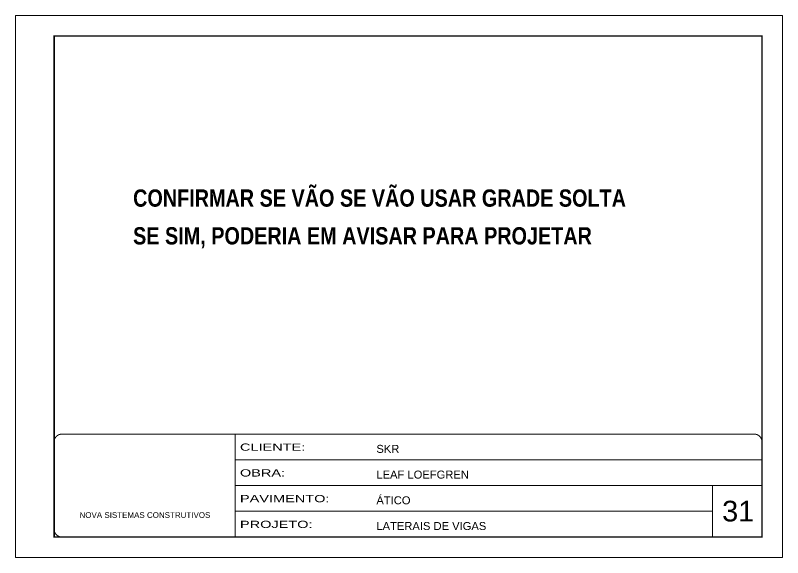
# Model space of a CAD drawing. Extents: x 3309 to 10008, y -2522 to 14608.
# Drawn here: x 6493 to 7978, y 5518 to 6568 of the extents above; entities that cross this region are included whole.
import ezdxf

# ---------------------------------------------------------------- set-up
doc = ezdxf.new("R2010")
doc.units = 0
doc.linetypes.add('CONTINUO', pattern=[0])
doc.linetypes.add('DASHED', pattern=[0.75, 0.5, -0.25])
for name, color, linetype, lineweight in [('CARIMBO', 255, 'Continuous', 9), ('Folhas', 255, 'Continuous', 9), ('SARRAFO DE PRESSAO', 251, 'DASHED', 9)]:
    doc.layers.add(name, color=color, linetype=linetype, lineweight=lineweight)
doc.layers.add('NOMENCLATURA', color=7, linetype='Continuous')
doc.styles.add('ARIAL', font='arial.ttf')
doc.styles.add('TECNICA', font='techb___.ttf', dxfattribs={"height": 10})
doc.styles.add('Tecnologia', font='')
doc.styles.get('Tecnologia').set_extended_font_data('Forgotten Futurist')

# ---------------------------------------------------------------- blocks, each defined once
blk = doc.blocks.new('9999999999')
at = {"color": 30, "linetype": 'CONTINUO'}
for p, q in [((98564.6, 34230.2), (98564.6, 34429.4)), ((98564.6, 34379.6), (99584, 34379.6)), ((98564.6, 34329.8), (99488, 34329.8)), ((99584, 34329.8), (99488, 34329.8)), ((99488, 34329.8), (99488, 34230.2)), ((98564.6, 34280), (99488, 34280))]:
    blk.add_line(p, q, dxfattribs=at)
at = {"color": 30, "linetype": 'CONTINUO', "const_width": 2}
blk.add_lwpolyline([(99584, 34230.2), (99584, 34414.4, 0.414214), (99569, 34429.4), (98229, 34429.4, 0.414214), (98214, 34414.4), (98214, 34245.2, 0.414214), (98229, 34230.2), (99584, 34230.2)], format="xyb", dxfattribs=at)
at = {"layer": 'Folhas'}
blk.add_lwpolyline([(98139, 34190.2), (99624, 34190.2), (99624, 35240.2), (98139, 35240.2)], close=True, dxfattribs=at)
at = {"layer": 'Folhas', "color": 30, "const_width": 3}
blk.add_lwpolyline([(98214, 34230.2), (99584, 34230.2), (99584, 35200.2), (98214, 35200.2)], close=True, dxfattribs=at)
at = {"color": 7, "linetype": 'Continuous', "ltscale": 5, "style": 'ARIAL'}
for s, height, p in [('SKR', 15.48, (98837.7, 34393.1)), ('LEAF LOEFGREN', 15.483, (98837.7, 34343.3)), ('ÁTICO', 15.48, (98837.7, 34293.5)), ('NOVA SISTEMAS CONSTRUTIVOS', 11.059, (98263.2, 34267.2)), ('LATERAIS DE VIGAS', 15.483, (98837.7, 34243.7))]:
    blk.add_text(s, height=height, dxfattribs=at).set_placement(p)
at = {"layer": 'Folhas', "color": 7, "style": 'Tecnologia', "width": 1.5}
for s, p in [('CLIENTE:', (98573.7, 34397.2)), ('OBRA:', (98573.7, 34347.3)), ('PAVIMENTO:', (98573.7, 34297.5)), ('PROJETO:', (98573.7, 34247.7))]:
    blk.add_text(s, height=14, dxfattribs=at).set_placement(p)

msp = doc.modelspace()

# ---------------------------------------------------------------- block references
at = {"layer": 'SARRAFO DE PRESSAO', "color": 6, "linetype": 'ByBlock'}
msp.add_blockref('9999999999', (-91646.11, -28672.37), dxfattribs=at)

# ---------------------------------------------------------------- texts
at = {"layer": 'CARIMBO', "style": 'ARIAL'}
msp.add_text('31', height=40, dxfattribs=at).set_placement((7860.73, 5587.98))
at = {"layer": 'NOMENCLATURA', "style": 'TECNICA'}
for s, p in [('CONFIRMAR SE VÃO SE VÃO USAR GRADE SOLTA', (6720.78, 6197.33)), ('SE SIM, PODERIA EM AVISAR PARA PROJETAR', (6720.78, 6124.24))]:
    msp.add_text(s, height=33.4613, dxfattribs=at).set_placement(p)

doc.saveas('drawing.dxf')
